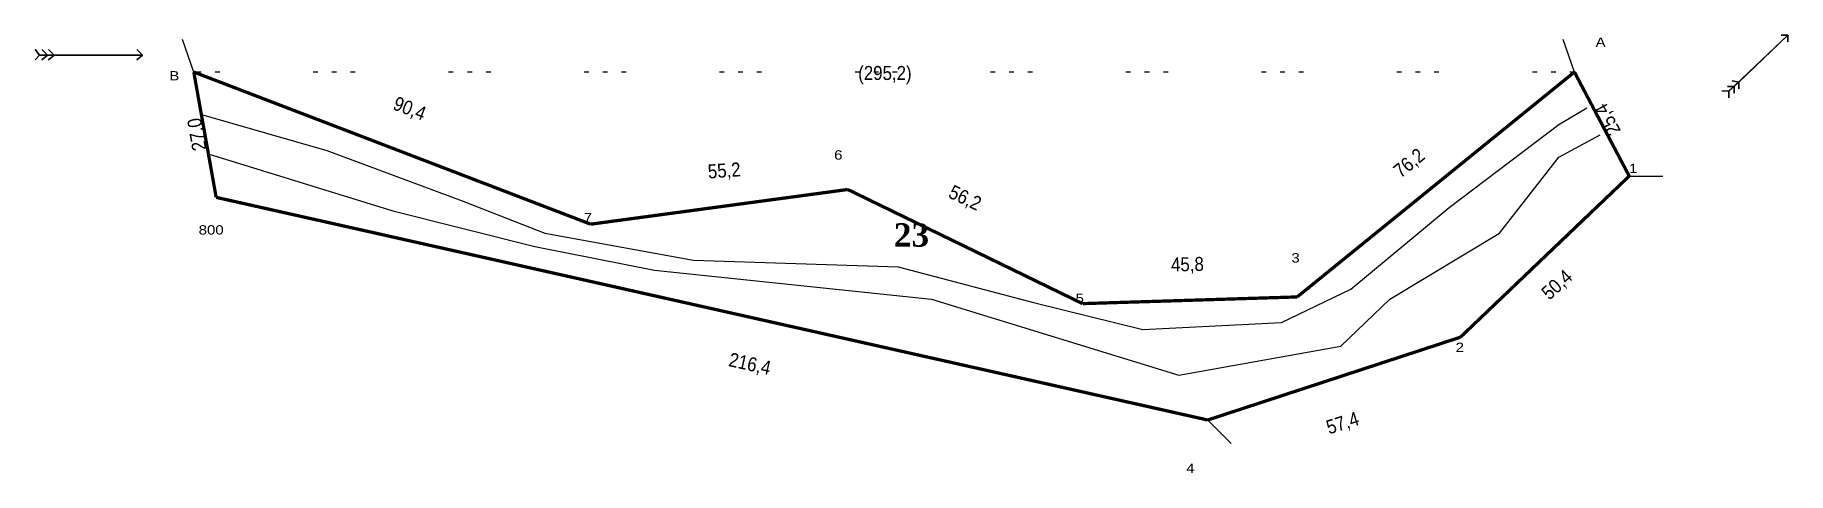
# Model space of a CAD drawing. Header units: metres. Extents: x 85 to 460, y 313 to 407.
import ezdxf
from ezdxf.enums import TextEntityAlignment as Align

# ---------------------------------------------------------------- set-up
doc = ezdxf.new("R2010")
doc.units = ezdxf.units.M
doc.linetypes.add('CHAINLINE', pattern=[29, -10, 1, -3, 1, -3, 1, -10])
for name, color, linetype in [('BLUE_STROKES', 5, 'Continuous'), ('BOUNDARY_DIMENSIONS', 220, 'Continuous'), ('CHAIN_LINES', 251, 'CHAINLINE'), ('CHAINLINE_DIMENSIONS', 251, 'Continuous'), ('SEPARATION_LINE', 7, 'Continuous'), ('STONES', 7, 'Continuous'), ('SURVEY_NUMBER', 1, 'Continuous')]:
    doc.layers.add(name, color=color, linetype=linetype)
doc.layers.add('BOUNDARY', color=1, linetype='Continuous', lineweight=100)
doc.styles.add('TIMES_NEW_ROMAN', font='timesbd.ttf')

msp = doc.modelspace()

# ---------------------------------------------------------------- linework, layer by layer
at = {"layer": 'BLUE_STROKES'}
for points in [[(447.53, 395.12), (460.21, 407.08)], [(460.21, 407.08), (449.68, 397.03)], [(460.21, 407.08), (458.78, 407.08)], [(458.78, 407.08), (460.21, 407.08)], [(460.21, 407.08), (460.21, 405.65)], [(460.21, 405.65), (460.21, 407.08)], [(85.92, 402.77), (84.96, 403.97)], [(84.96, 403.97), (85.92, 402.77)], [(85.92, 402.77), (84.96, 401.82)], [(85.92, 402.77), (107.93, 402.77)], [(87.59, 402.77), (85.92, 402.77)], [(87.59, 402.77), (86.39, 403.97)], [(86.39, 403.97), (87.59, 402.77)], [(87.59, 402.77), (86.39, 401.82)], [(86.39, 401.82), (87.59, 402.77)], [(89.03, 402.77), (87.59, 402.77)], [(89.03, 402.77), (87.83, 403.97)], [(87.83, 403.97), (89.03, 402.77)], [(89.03, 402.77), (87.83, 401.82)], [(87.83, 401.82), (89.03, 402.77)], [(107.93, 402.77), (89.03, 402.77)], [(107.93, 402.77), (106.74, 403.97)], [(106.74, 403.97), (107.93, 402.77)], [(107.93, 402.77), (106.74, 401.82)], [(106.74, 401.82), (107.93, 402.77)], [(447.53, 395.12), (446.09, 395.12)], [(448.72, 396.07), (447.29, 396.07)], [(447.29, 396.07), (448.72, 396.07)], [(448.72, 396.07), (447.53, 395.12)], [(447.53, 395.12), (447.53, 393.68)], [(447.53, 393.68), (447.53, 395.12)], [(449.68, 397.03), (448.25, 397.27)], [(448.25, 397.27), (449.68, 397.03)], [(449.68, 397.03), (448.72, 396.07)], [(448.72, 396.07), (448.72, 394.64)], [(448.72, 394.64), (448.72, 396.07)], [(449.68, 397.03), (449.68, 395.6)], [(449.68, 395.6), (449.68, 397.03)], [(411.15, 387.94), (417.13, 391.53)], [(120.62, 390.09), (147.42, 382.43)], [(387.7, 370.23), (411.15, 387.94)], [(411.15, 381), (420.01, 385.78)], [(122.05, 381.71), (161.54, 369.51)], [(147.42, 382.43), (176.38, 371.66)], [(398.47, 364.72), (411.15, 381)], [(176.38, 371.66), (194.09, 364.72)], [(161.54, 369.51), (191.93, 361.85)], [(366.64, 352.76), (387.7, 370.23)], [(194.09, 364.72), (225.92, 358.98)], [(375.01, 350.6), (398.47, 364.72)], [(191.93, 361.85), (217.54, 356.83)], [(217.54, 356.83), (276.89, 350.6)], [(225.92, 358.98), (269.71, 357.54)], [(269.71, 357.54), (298.67, 349.89)], [(351.8, 345.58), (366.64, 352.76)], [(276.89, 350.6), (329.78, 334.33)], [(298.67, 349.89), (322.12, 344.14)], [(364.48, 340.55), (375.01, 350.6)], [(322.12, 344.14), (351.8, 345.58)], [(329.78, 334.33), (364.48, 340.55)]]:
    msp.add_lwpolyline(points, dxfattribs=at)
at = {"layer": 'BOUNDARY', "const_width": 0.7}
for points in [[(118.94, 399.18), (203.9, 366.64)], [(123.73, 372.38), (118.94, 399.18)], [(355.15, 351.08), (414.5, 399.18)], [(414.5, 399.18), (426.23, 376.93)], [(426.23, 376.93), (390.09, 342.47)], [(336, 324.76), (123.73, 372.38)], [(203.9, 366.64), (258.94, 374.06)], [(258.94, 374.06), (309.2, 349.65)], [(309.2, 349.65), (355.15, 351.08)], [(390.09, 342.47), (336, 324.76)]]:
    msp.add_lwpolyline(points, dxfattribs=at)
at = {"layer": 'CHAIN_LINES', "linetype": 'CHAINLINE'}
msp.add_lwpolyline([(414.5, 399.18), (118.94, 399.18)], dxfattribs=at)
at = {"layer": 'SEPARATION_LINE'}
for points in [[(118.94, 399.18), (116.55, 406.13)], [(414.5, 399.18), (412.11, 406.13)], [(426.23, 376.93), (433.41, 376.93)], [(336, 324.76), (341.03, 319.73)]]:
    msp.add_lwpolyline(points, dxfattribs=at)

# ---------------------------------------------------------------- texts
at = {"layer": 'BOUNDARY_DIMENSIONS', "width": 0.9}
for s, rotation, p in [('90,4', -21.3295, (165.18, 391.41)), ('25,4', 118.3008, (421.54, 388.98)), ('27,0', 99.9638, (119.56, 385.83)), ('76,2', 39.0626, (379.09, 379.75)), ('55,2', 4.0856, (232.49, 378.14)), ('56,2', -25.2631, (284.08, 372.31)), ('45,8', 1.1812, (331.65, 358.08)), ('50,4', 41.9872, (410.74, 353.73)), ('216,4', -12.5288, (238, 336.8)), ('57,4', 17.6501, (364.86, 324.16))]:
    msp.add_text(s, height=3, rotation=rotation, dxfattribs=at).set_placement(p, align=Align.MIDDLE_CENTER)
at = {"layer": 'CHAINLINE_DIMENSIONS', "width": 0.9}
msp.add_text('(295,2)', height=3, dxfattribs=at).set_placement((266.89, 398.98), align=Align.MIDDLE_CENTER)
at = {"layer": 'STONES', "width": 1.2}
for s, rotation, p in [('A', -0.6095, (420.11, 405.56)), ('9', -180, (256.93, 381.45))]:
    msp.add_text(s, height=2, rotation=rotation, dxfattribs=at).set_placement(p, align=Align.MIDDLE_CENTER)
for s, p in [('B', (114.77, 398.38)), ('1', (427.09, 378.58)), ('7', (203.31, 368.05)), ('800', (122.66, 365.42)), ('3', (354.8, 359.44)), ('5', (308.6, 350.81)), ('2', (389.96, 340.31)), ('4', (332.3, 314.45))]:
    msp.add_text(s, height=2, dxfattribs=at).set_placement(p, align=Align.MIDDLE_CENTER)
at = {"layer": 'SURVEY_NUMBER', "style": 'TIMES_NEW_ROMAN'}
msp.add_text('23', height=5, dxfattribs=at).set_placement((272.58, 364.34), align=Align.MIDDLE_CENTER)

doc.saveas('drawing.dxf')
